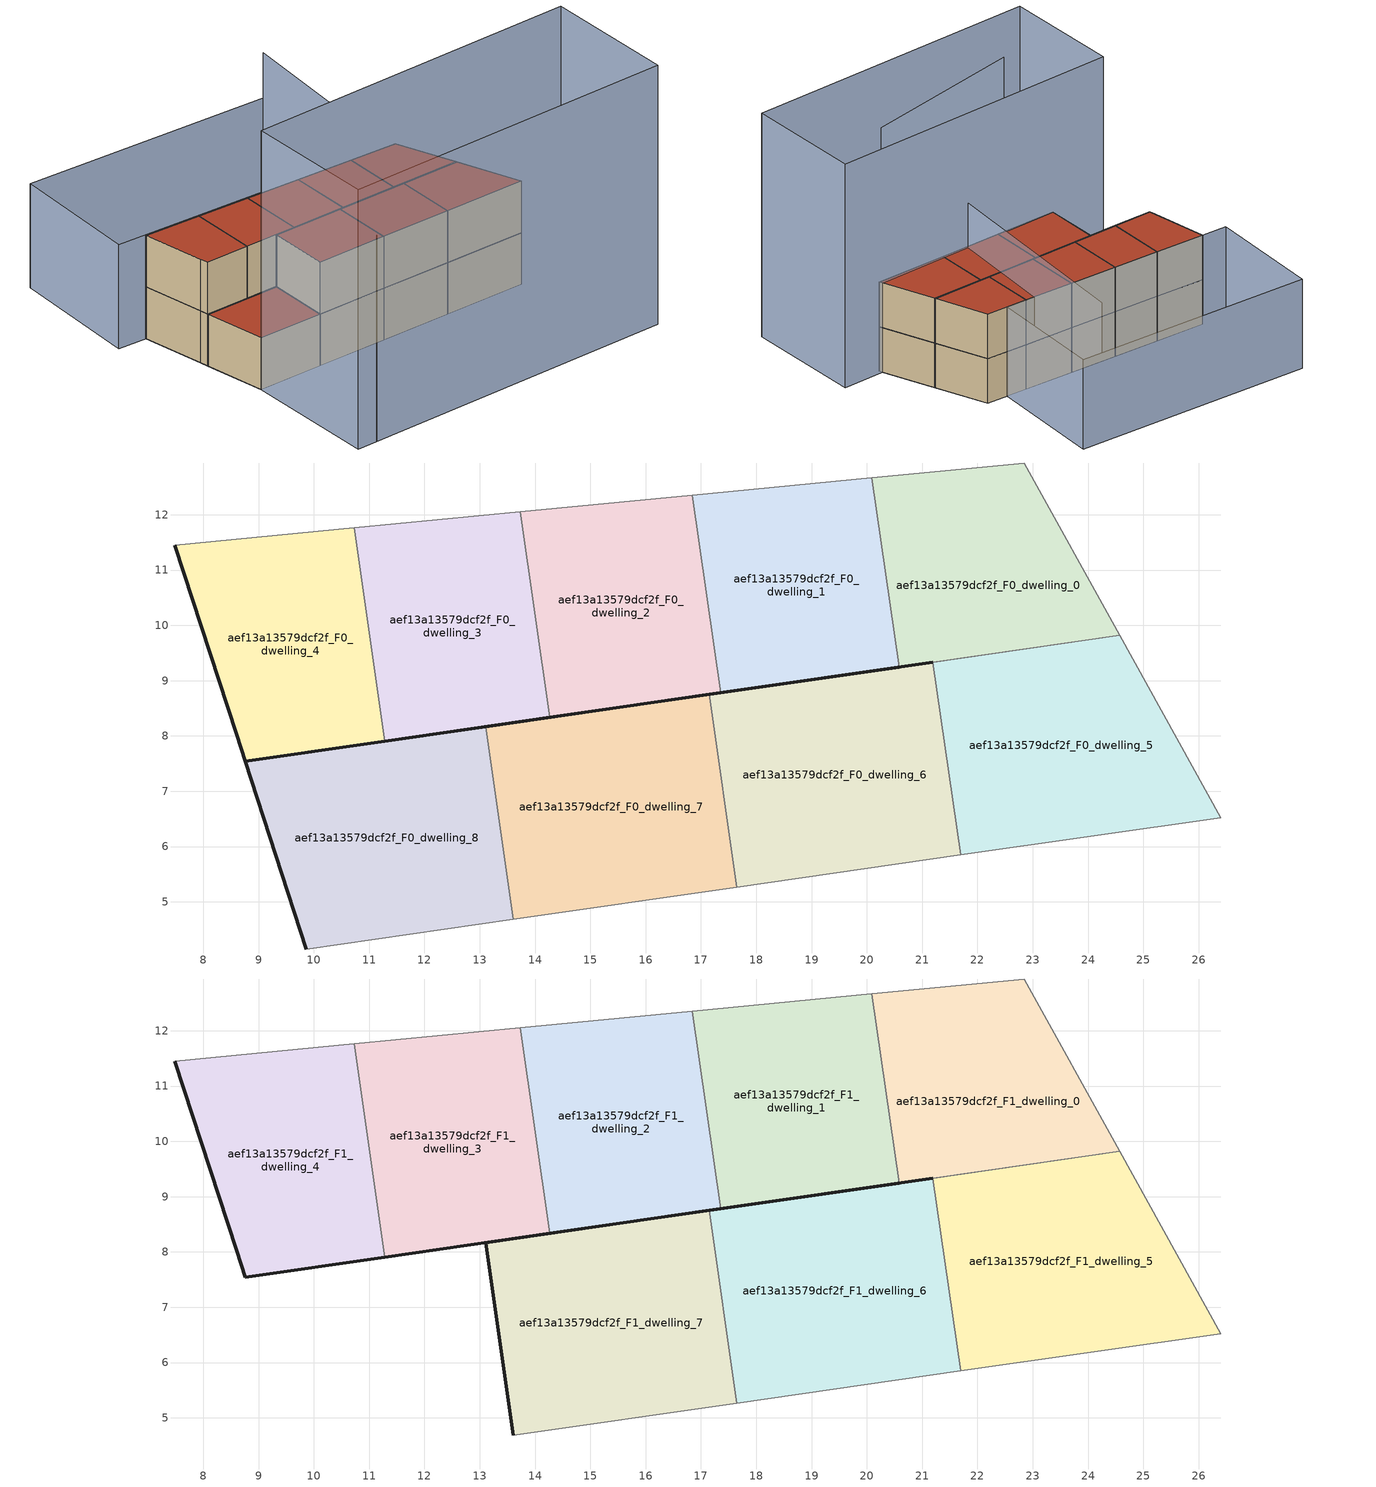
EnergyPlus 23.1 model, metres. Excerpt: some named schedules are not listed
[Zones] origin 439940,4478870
aef13a13579dcf2f_F0_dwelling_0
 floor ground (EU_floor_Construction): 24.58,9.82 22.85,12.93 20.09,12.67 20.58,9.24 z0
 wall to aef13a13579dcf2f_F0_dwelling_1 (EU_wall_Construction): 20.58,9.24 20.09,12.67 z0:3
 wall adiabatic (EU_wall_Construction): 20.09,12.67 22.85,12.93 24.58,9.82 20.58,9.24 z0:3
aef13a13579dcf2f_F0_dwelling_1
 floor ground (EU_floor_Construction): 20.58,9.24 20.09,12.67 16.85,12.35 17.36,8.78 z0
 wall outside (EU_wall_Construction): 20.58,9.24 17.36,8.78 z0:3
 wall to aef13a13579dcf2f_F0_dwelling_2 (EU_wall_Construction): 17.36,8.78 16.85,12.35 z0:3
 wall adiabatic (EU_wall_Construction): 16.85,12.35 20.09,12.67 z0:3
aef13a13579dcf2f_F0_dwelling_2
 floor ground (EU_floor_Construction): 17.36,8.78 16.85,12.35 13.73,12.05 14.27,8.34 z0
 wall outside (EU_wall_Construction): 17.36,8.78 14.27,8.34 z0:3
 wall to aef13a13579dcf2f_F0_dwelling_3 (EU_wall_Construction): 14.27,8.34 13.73,12.05 z0:3
 wall adiabatic (EU_wall_Construction): 13.73,12.05 16.85,12.35 z0:3
aef13a13579dcf2f_F0_dwelling_3
 floor ground (EU_floor_Construction): 14.27,8.34 13.73,12.05 10.73,11.76 11.29,7.91 z0
 wall outside (EU_wall_Construction): 14.27,8.34 11.29,7.91 z0:3
 wall to aef13a13579dcf2f_F0_dwelling_4 (EU_wall_Construction): 11.29,7.91 10.73,11.76 z0:3
 wall adiabatic (EU_wall_Construction): 10.73,11.76 13.73,12.05 z0:3
aef13a13579dcf2f_F0_dwelling_4
 floor ground (EU_floor_Construction): 11.29,7.91 10.73,11.76 7.48,11.45 8.61,8.02 8.76,7.55 z0
 wall outside (EU_wall_Construction): 11.29,7.91 8.76,7.55 8.61,8.02 7.48,11.45 z0:3
 wall adiabatic (EU_wall_Construction): 7.48,11.45 10.73,11.76 z0:3
aef13a13579dcf2f_F0_dwelling_5
 floor ground (EU_floor_Construction): 26.4,6.52 24.58,9.82 21.2,9.33 21.7,5.85 z0
 wall to aef13a13579dcf2f_F0_dwelling_6 (EU_wall_Construction): 21.7,5.85 21.2,9.33 z0:3
 wall adiabatic (EU_wall_Construction): 21.2,9.33 24.58,9.82 26.4,6.52 21.7,5.85 z0:3
aef13a13579dcf2f_F0_dwelling_6
 floor ground (EU_floor_Construction): 21.7,5.85 21.2,9.33 17.15,8.75 17.65,5.27 z0
 wall outside (EU_wall_Construction): 17.15,8.75 21.2,9.33 z0:3
 wall to aef13a13579dcf2f_F0_dwelling_7 (EU_wall_Construction): 17.65,5.27 17.15,8.75 z0:3
 wall adiabatic (EU_wall_Construction): 21.7,5.85 17.65,5.27 z0:3
aef13a13579dcf2f_F0_dwelling_7
 floor ground (EU_floor_Construction): 17.65,5.27 17.15,8.75 13.11,8.17 13.61,4.68 z0
 wall outside (EU_wall_Construction): 13.11,8.17 17.15,8.75 z0:3
 wall to aef13a13579dcf2f_F0_dwelling_8 (EU_wall_Construction): 13.61,4.68 13.11,8.17 z0:3
 wall adiabatic (EU_wall_Construction): 17.65,5.27 13.61,4.68 z0:3
aef13a13579dcf2f_F0_dwelling_8
 floor ground (EU_floor_Construction): 13.61,4.68 13.11,8.17 8.76,7.55 9.86,4.15 z0
 wall outside (EU_wall_Construction): 9.86,4.15 8.76,7.55 13.11,8.17 z0:3
 wall adiabatic (EU_wall_Construction): 13.61,4.68 9.86,4.15 z0:3
 roof outside (EU_roof_Construction): 13.11,8.17 13.61,4.68 9.86,4.15 8.76,7.55 z3
aef13a13579dcf2f_F1_dwelling_0
 floor to aef13a13579dcf2f_F0_dwelling_0 (EU_floor_Construction): 24.58,9.82 22.85,12.93 20.09,12.67 20.58,9.24 z3
 wall to aef13a13579dcf2f_F1_dwelling_1 (EU_wall_Construction): 20.58,9.24 20.09,12.67 z3:6
 wall adiabatic (EU_wall_Construction): 20.09,12.67 22.85,12.93 24.58,9.82 20.58,9.24 z3:6
 roof outside (EU_roof_Construction): 22.85,12.93 24.58,9.82 20.58,9.24 20.09,12.67 z6
aef13a13579dcf2f_F1_dwelling_1
 floor to aef13a13579dcf2f_F0_dwelling_1 (EU_floor_Construction): 20.58,9.24 20.09,12.67 16.85,12.35 17.36,8.78 z3
 wall outside (EU_wall_Construction): 20.58,9.24 17.36,8.78 z3:6
 wall to aef13a13579dcf2f_F1_dwelling_2 (EU_wall_Construction): 17.36,8.78 16.85,12.35 z3:6
 wall adiabatic (EU_wall_Construction): 16.85,12.35 20.09,12.67 z3:6
 roof outside (EU_roof_Construction): 20.09,12.67 20.58,9.24 17.36,8.78 16.85,12.35 z6
aef13a13579dcf2f_F1_dwelling_2
 floor to aef13a13579dcf2f_F0_dwelling_2 (EU_floor_Construction): 17.36,8.78 16.85,12.35 13.73,12.05 14.27,8.34 z3
 wall outside (EU_wall_Construction): 17.36,8.78 14.27,8.34 z3:6
 wall to aef13a13579dcf2f_F1_dwelling_3 (EU_wall_Construction): 14.27,8.34 13.73,12.05 z3:6
 wall adiabatic (EU_wall_Construction): 13.73,12.05 16.85,12.35 z3:6
 roof outside (EU_roof_Construction): 16.85,12.35 17.36,8.78 14.27,8.34 13.73,12.05 z6
aef13a13579dcf2f_F1_dwelling_3
 floor to aef13a13579dcf2f_F0_dwelling_3 (EU_floor_Construction): 14.27,8.34 13.73,12.05 10.73,11.76 11.29,7.91 z3
 wall outside (EU_wall_Construction): 14.27,8.34 11.29,7.91 z3:6
 wall to aef13a13579dcf2f_F1_dwelling_4 (EU_wall_Construction): 11.29,7.91 10.73,11.76 z3:6
 wall adiabatic (EU_wall_Construction): 10.73,11.76 13.73,12.05 z3:6
 roof outside (EU_roof_Construction): 13.73,12.05 14.27,8.34 11.29,7.91 10.73,11.76 z6
aef13a13579dcf2f_F1_dwelling_4
 floor to aef13a13579dcf2f_F0_dwelling_4 (EU_floor_Construction): 11.29,7.91 10.73,11.76 7.48,11.45 8.61,8.02 8.76,7.55 z3
 wall outside (EU_wall_Construction): 11.29,7.91 8.76,7.55 8.61,8.02 7.48,11.45 z3:6
 wall adiabatic (EU_wall_Construction): 7.48,11.45 10.73,11.76 z3:6
 roof outside (EU_roof_Construction): 10.73,11.76 11.29,7.91 8.76,7.55 8.61,8.02 7.48,11.45 z6
aef13a13579dcf2f_F1_dwelling_5
 floor to aef13a13579dcf2f_F0_dwelling_5 (EU_floor_Construction): 26.4,6.52 24.58,9.82 21.2,9.33 21.7,5.85 z3
 wall to aef13a13579dcf2f_F1_dwelling_6 (EU_wall_Construction): 21.7,5.85 21.2,9.33 z3:6
 wall adiabatic (EU_wall_Construction): 21.2,9.33 24.58,9.82 26.4,6.52 21.7,5.85 z3:6
 roof outside (EU_roof_Construction): 24.58,9.82 26.4,6.52 21.7,5.85 21.2,9.33 z6
aef13a13579dcf2f_F1_dwelling_6
 floor to aef13a13579dcf2f_F0_dwelling_6 (EU_floor_Construction): 21.7,5.85 21.2,9.33 17.15,8.75 17.65,5.27 z3
 wall outside (EU_wall_Construction): 17.15,8.75 21.2,9.33 z3:6
 wall to aef13a13579dcf2f_F1_dwelling_7 (EU_wall_Construction): 17.65,5.27 17.15,8.75 z3:6
 wall adiabatic (EU_wall_Construction): 21.7,5.85 17.65,5.27 z3:6
 roof outside (EU_roof_Construction): 21.2,9.33 21.7,5.85 17.65,5.27 17.15,8.75 z6
aef13a13579dcf2f_F1_dwelling_7
 floor to aef13a13579dcf2f_F0_dwelling_7 (EU_floor_Construction): 17.65,5.27 17.15,8.75 13.11,8.17 13.61,4.68 z3
 wall outside (EU_wall_Construction): 13.61,4.68 13.11,8.17 17.15,8.75 z3:6
 wall adiabatic (EU_wall_Construction): 17.65,5.27 13.61,4.68 z3:6
 roof outside (EU_roof_Construction): 17.15,8.75 17.65,5.27 13.61,4.68 13.11,8.17 z6
shading: 12.24,-3.19 22.48,0.18 z0:12; 30.22,-0.35 11.05,-3.37 / 11.05,-3.37 9.87,4.15 / 9.87,4.15 29.03,7.17 / 29.03,7.17 30.22,-0.35 z0:15; 20.06,3.74 19.11,19.59 z0:9; 21.47,12.8 5.82,11.29 / 5.82,11.29 5.1,18.75 / 5.1,18.75 20.75,20.27 / 20.75,20.27 21.47,12.8 z0:6
[Building]
EU S2 Campaign: North Axis=0; Terrain=City; Solar Distribution=FullExterior
[Site:Location]
Madrid: Latitude=40.5; Longitude=-3.5; Time Zone=1; Elevation=609
[SizingPeriod:WeatherFileDays]
AnnualSizingPeriod: Begin Month=1; Begin Day of Month=1; End Month=12; End Day of Month=31; Day of Week for Start Day=Monday; Use Weather File Daylight Saving Period=No; Use Weather File Rain and Snow Indicators=No
[MATERIAL]
EU_InternalMass_Material: Roughness=MediumRough; Thickness=0.1; Conductivity=1; Density=1800; Specific Heat=900; Thermal Absorptance=0.9; Solar Absorptance=0.7; Visible Absorptance=0.7
[MATERIAL:NOMASS] Roughness=MediumRough; Thermal Absorptance=0.9; Solar Absorptance=0.7; Visible Absorptance=0.7
Name | Thermal Resistance
EU_wall_NoMass | 0.419739
EU_roof_NoMass | 0.352165
EU_floor_NoMass | 0.608284
[CONSTRUCTION]
EU_wall_Construction: EU_wall_NoMass
EU_roof_Construction: EU_roof_NoMass
EU_floor_Construction: EU_floor_NoMass
EU_InternalMass_Construction: EU_InternalMass_Material
[ZONE] Type=1; Multiplier=1; Ceiling Height=autocalculate; Floor Area=autocalculate; Part of Total Floor Area=Yes
Name | Volume
aef13a13579dcf2f_F0_dwelling_0; aef13a13579dcf2f_F1_dwelling_0 | 34.5282
aef13a13579dcf2f_F0_dwelling_1; aef13a13579dcf2f_F1_dwelling_1 | 34.5231
aef13a13579dcf2f_F0_dwelling_2; aef13a13579dcf2f_F1_dwelling_2 | 34.5333
aef13a13579dcf2f_F0_dwelling_3; aef13a13579dcf2f_F1_dwelling_3 | 34.5352
aef13a13579dcf2f_F0_dwelling_4; aef13a13579dcf2f_F1_dwelling_4 | 34.5256
aef13a13579dcf2f_F0_dwelling_5; aef13a13579dcf2f_F1_dwelling_5 | 43.1506
aef13a13579dcf2f_F0_dwelling_6; aef13a13579dcf2f_F1_dwelling_6 | 43.1638
aef13a13579dcf2f_F0_dwelling_7; aef13a13579dcf2f_F1_dwelling_7 | 43.1466
aef13a13579dcf2f_F0_dwelling_8 | 43.1565
[INTERNALMASS] Construction=EU_InternalMass_Construction
Name | Zone or ZoneList | Surface Area
aef13a13579dcf2f_F0_dwelling_0_EU_InternalMass | aef13a13579dcf2f_F0_dwelling_0 | 11.5094
aef13a13579dcf2f_F0_dwelling_1_EU_InternalMass | aef13a13579dcf2f_F0_dwelling_1 | 11.5076
aef13a13579dcf2f_F0_dwelling_2_EU_InternalMass | aef13a13579dcf2f_F0_dwelling_2 | 11.5112
aef13a13579dcf2f_F0_dwelling_3_EU_InternalMass | aef13a13579dcf2f_F0_dwelling_3 | 11.5117
aef13a13579dcf2f_F0_dwelling_4_EU_InternalMass | aef13a13579dcf2f_F0_dwelling_4 | 11.5086
aef13a13579dcf2f_F0_dwelling_5_EU_InternalMass | aef13a13579dcf2f_F0_dwelling_5 | 14.3835
aef13a13579dcf2f_F0_dwelling_6_EU_InternalMass | aef13a13579dcf2f_F0_dwelling_6 | 14.3879
aef13a13579dcf2f_F0_dwelling_7_EU_InternalMass | aef13a13579dcf2f_F0_dwelling_7 | 14.3824
aef13a13579dcf2f_F0_dwelling_8_EU_InternalMass | aef13a13579dcf2f_F0_dwelling_8 | 14.3854
aef13a13579dcf2f_F1_dwelling_0_EU_InternalMass | aef13a13579dcf2f_F1_dwelling_0 | 14.3851
aef13a13579dcf2f_F1_dwelling_1_EU_InternalMass | aef13a13579dcf2f_F1_dwelling_1 | 14.3867
aef13a13579dcf2f_F1_dwelling_2_EU_InternalMass | aef13a13579dcf2f_F1_dwelling_2 | 14.3871
aef13a13579dcf2f_F1_dwelling_3_EU_InternalMass | aef13a13579dcf2f_F1_dwelling_3 | 14.3893
aef13a13579dcf2f_F1_dwelling_4_EU_InternalMass | aef13a13579dcf2f_F1_dwelling_4 | 14.3839
aef13a13579dcf2f_F1_dwelling_5_EU_InternalMass | aef13a13579dcf2f_F1_dwelling_5 | 14.3888
aef13a13579dcf2f_F1_dwelling_6_EU_InternalMass | aef13a13579dcf2f_F1_dwelling_6 | 14.3872
aef13a13579dcf2f_F1_dwelling_7_EU_InternalMass | aef13a13579dcf2f_F1_dwelling_7 | 14.386
[OTHEREQUIPMENT] Fuel Type=Electricity; Design Level Calculation Method=Watts/Area; Power per Zone Floor Area=1; Fraction Latent=0; Fraction Radiant=0; Fraction Lost=0; Carbon Dioxide Generation Rate=0; EndUse Subcategory=EU_Step8_InternalGains
Name | Zone or ZoneList or Space or SpaceList | Schedule
EU_Step8_InternalGain_aef13a13579dcf2f_F0_dwelling_0_f000 | aef13a13579dcf2f_F0_dwelling_0 | EU_Step8_GainSchedule_aef13a13579dcf2f_F0_dwelling_0_f000
EU_Step8_InternalGain_aef13a13579dcf2f_F0_dwelling_1_f000 | aef13a13579dcf2f_F0_dwelling_1 | EU_Step8_GainSchedule_aef13a13579dcf2f_F0_dwelling_1_f000
EU_Step8_InternalGain_aef13a13579dcf2f_F0_dwelling_2_f000 | aef13a13579dcf2f_F0_dwelling_2 | EU_Step8_GainSchedule_aef13a13579dcf2f_F0_dwelling_2_f000
EU_Step8_InternalGain_aef13a13579dcf2f_F0_dwelling_3_f000 | aef13a13579dcf2f_F0_dwelling_3 | EU_Step8_GainSchedule_aef13a13579dcf2f_F0_dwelling_3_f000
EU_Step8_InternalGain_aef13a13579dcf2f_F0_dwelling_4_f000 | aef13a13579dcf2f_F0_dwelling_4 | EU_Step8_GainSchedule_aef13a13579dcf2f_F0_dwelling_4_f000
EU_Step8_InternalGain_aef13a13579dcf2f_F0_dwelling_5_f000 | aef13a13579dcf2f_F0_dwelling_5 | EU_Step8_GainSchedule_aef13a13579dcf2f_F0_dwelling_5_f000
EU_Step8_InternalGain_aef13a13579dcf2f_F0_dwelling_6_f000 | aef13a13579dcf2f_F0_dwelling_6 | EU_Step8_GainSchedule_aef13a13579dcf2f_F0_dwelling_6_f000
EU_Step8_InternalGain_aef13a13579dcf2f_F0_dwelling_7_f000 | aef13a13579dcf2f_F0_dwelling_7 | EU_Step8_GainSchedule_aef13a13579dcf2f_F0_dwelling_7_f000
EU_Step8_InternalGain_aef13a13579dcf2f_F0_dwelling_8_f000 | aef13a13579dcf2f_F0_dwelling_8 | EU_Step8_GainSchedule_aef13a13579dcf2f_F0_dwelling_8_f000
EU_Step8_InternalGain_aef13a13579dcf2f_F1_dwelling_0_f000 | aef13a13579dcf2f_F1_dwelling_0 | EU_Step8_GainSchedule_aef13a13579dcf2f_F1_dwelling_0_f000
EU_Step8_InternalGain_aef13a13579dcf2f_F1_dwelling_1_f000 | aef13a13579dcf2f_F1_dwelling_1 | EU_Step8_GainSchedule_aef13a13579dcf2f_F1_dwelling_1_f000
EU_Step8_InternalGain_aef13a13579dcf2f_F1_dwelling_2_f000 | aef13a13579dcf2f_F1_dwelling_2 | EU_Step8_GainSchedule_aef13a13579dcf2f_F1_dwelling_2_f000
EU_Step8_InternalGain_aef13a13579dcf2f_F1_dwelling_3_f000 | aef13a13579dcf2f_F1_dwelling_3 | EU_Step8_GainSchedule_aef13a13579dcf2f_F1_dwelling_3_f000
EU_Step8_InternalGain_aef13a13579dcf2f_F1_dwelling_4_f000 | aef13a13579dcf2f_F1_dwelling_4 | EU_Step8_GainSchedule_aef13a13579dcf2f_F1_dwelling_4_f000
EU_Step8_InternalGain_aef13a13579dcf2f_F1_dwelling_5_f000 | aef13a13579dcf2f_F1_dwelling_5 | EU_Step8_GainSchedule_aef13a13579dcf2f_F1_dwelling_5_f000
EU_Step8_InternalGain_aef13a13579dcf2f_F1_dwelling_6_f000 | aef13a13579dcf2f_F1_dwelling_6 | EU_Step8_GainSchedule_aef13a13579dcf2f_F1_dwelling_6_f000
EU_Step8_InternalGain_aef13a13579dcf2f_F1_dwelling_7_f000 | aef13a13579dcf2f_F1_dwelling_7 | EU_Step8_GainSchedule_aef13a13579dcf2f_F1_dwelling_7_f000
[ZONEVENTILATION:DESIGNFLOWRATE] Schedule=EU_AlwaysOn; Design Flow Rate Calculation Method=AirChanges/Hour; Air Changes per Hour=0.703302; Ventilation Type=Natural; Fan Pressure Rise=0; Fan Total Efficiency=1; Constant Term Coefficient=1; Temperature Term Coefficient=0; Velocity Term Coefficient=0; Velocity Squared Term Coefficient=0; Minimum Indoor Temperature=-100; Maximum Indoor Temperature=100; Delta Temperature=-100; Minimum Outdoor Temperature=-100; Maximum Outdoor Temperature=100; Maximum Wind Speed=40
Name | Zone or ZoneList or Space or SpaceList
EU_ConstantAir_aef13a13579dcf2f_F0_dwelling_0 | aef13a13579dcf2f_F0_dwelling_0
EU_ConstantAir_aef13a13579dcf2f_F0_dwelling_1 | aef13a13579dcf2f_F0_dwelling_1
EU_ConstantAir_aef13a13579dcf2f_F0_dwelling_2 | aef13a13579dcf2f_F0_dwelling_2
EU_ConstantAir_aef13a13579dcf2f_F0_dwelling_3 | aef13a13579dcf2f_F0_dwelling_3
EU_ConstantAir_aef13a13579dcf2f_F0_dwelling_4 | aef13a13579dcf2f_F0_dwelling_4
EU_ConstantAir_aef13a13579dcf2f_F0_dwelling_5 | aef13a13579dcf2f_F0_dwelling_5
EU_ConstantAir_aef13a13579dcf2f_F0_dwelling_6 | aef13a13579dcf2f_F0_dwelling_6
EU_ConstantAir_aef13a13579dcf2f_F0_dwelling_7 | aef13a13579dcf2f_F0_dwelling_7
EU_ConstantAir_aef13a13579dcf2f_F0_dwelling_8 | aef13a13579dcf2f_F0_dwelling_8
EU_ConstantAir_aef13a13579dcf2f_F1_dwelling_0 | aef13a13579dcf2f_F1_dwelling_0
EU_ConstantAir_aef13a13579dcf2f_F1_dwelling_1 | aef13a13579dcf2f_F1_dwelling_1
EU_ConstantAir_aef13a13579dcf2f_F1_dwelling_2 | aef13a13579dcf2f_F1_dwelling_2
EU_ConstantAir_aef13a13579dcf2f_F1_dwelling_3 | aef13a13579dcf2f_F1_dwelling_3
EU_ConstantAir_aef13a13579dcf2f_F1_dwelling_4 | aef13a13579dcf2f_F1_dwelling_4
EU_ConstantAir_aef13a13579dcf2f_F1_dwelling_5 | aef13a13579dcf2f_F1_dwelling_5
EU_ConstantAir_aef13a13579dcf2f_F1_dwelling_6 | aef13a13579dcf2f_F1_dwelling_6
EU_ConstantAir_aef13a13579dcf2f_F1_dwelling_7 | aef13a13579dcf2f_F1_dwelling_7
[HVACTEMPLATE:THERMOSTAT] Constant Heating Setpoint=20; Constant Cooling Setpoint=50
EU_HeatOnly_aef13a13579dcf2f_F0_dwelling_0; EU_HeatOnly_aef13a13579dcf2f_F0_dwelling_1; EU_HeatOnly_aef13a13579dcf2f_F0_dwelling_2; EU_HeatOnly_aef13a13579dcf2f_F0_dwelling_3; EU_HeatOnly_aef13a13579dcf2f_F0_dwelling_4; EU_HeatOnly_aef13a13579dcf2f_F0_dwelling_5; EU_HeatOnly_aef13a13579dcf2f_F0_dwelling_6; EU_HeatOnly_aef13a13579dcf2f_F0_dwelling_7; EU_HeatOnly_aef13a13579dcf2f_F0_dwelling_8; EU_HeatOnly_aef13a13579dcf2f_F1_dwelling_0; EU_HeatOnly_aef13a13579dcf2f_F1_dwelling_1; EU_HeatOnly_aef13a13579dcf2f_F1_dwelling_2; EU_HeatOnly_aef13a13579dcf2f_F1_dwelling_3; EU_HeatOnly_aef13a13579dcf2f_F1_dwelling_4; EU_HeatOnly_aef13a13579dcf2f_F1_dwelling_5; EU_HeatOnly_aef13a13579dcf2f_F1_dwelling_6; EU_HeatOnly_aef13a13579dcf2f_F1_dwelling_7
[HVACTEMPLATE:ZONE:IDEALLOADSAIRSYSTEM] System Availability Schedule=EU_AlwaysOn; Maximum Heating Supply Air Temperature=50; Minimum Cooling Supply Air Temperature=13; Maximum Heating Supply Air Humidity Ratio=0.0156; Minimum Cooling Supply Air Humidity Ratio=0.0077; Heating Limit=NoLimit; Cooling Limit=NoLimit; Heating Availability Schedule=EU_AlwaysOn; Cooling Availability Schedule=EU_CoolingOff; Dehumidification Control Type=ConstantSensibleHeatRatio; Cooling Sensible Heat Ratio=0.7; Dehumidification Setpoint=60; Humidification Control Type=None; Humidification Setpoint=30; Outdoor Air Method=None; Outdoor Air Flow Rate per Person=0.00944; Outdoor Air Flow Rate per Zone Floor Area=0; Outdoor Air Flow Rate per Zone=0; Demand Controlled Ventilation Type=None; Outdoor Air Economizer Type=NoEconomizer; Heat Recovery Type=None; Sensible Heat Recovery Effectiveness=0.7; Latent Heat Recovery Effectiveness=0.65
Name | Template Thermostat
aef13a13579dcf2f_F0_dwelling_0 | EU_HeatOnly_aef13a13579dcf2f_F0_dwelling_0
aef13a13579dcf2f_F0_dwelling_1 | EU_HeatOnly_aef13a13579dcf2f_F0_dwelling_1
aef13a13579dcf2f_F0_dwelling_2 | EU_HeatOnly_aef13a13579dcf2f_F0_dwelling_2
aef13a13579dcf2f_F0_dwelling_3 | EU_HeatOnly_aef13a13579dcf2f_F0_dwelling_3
